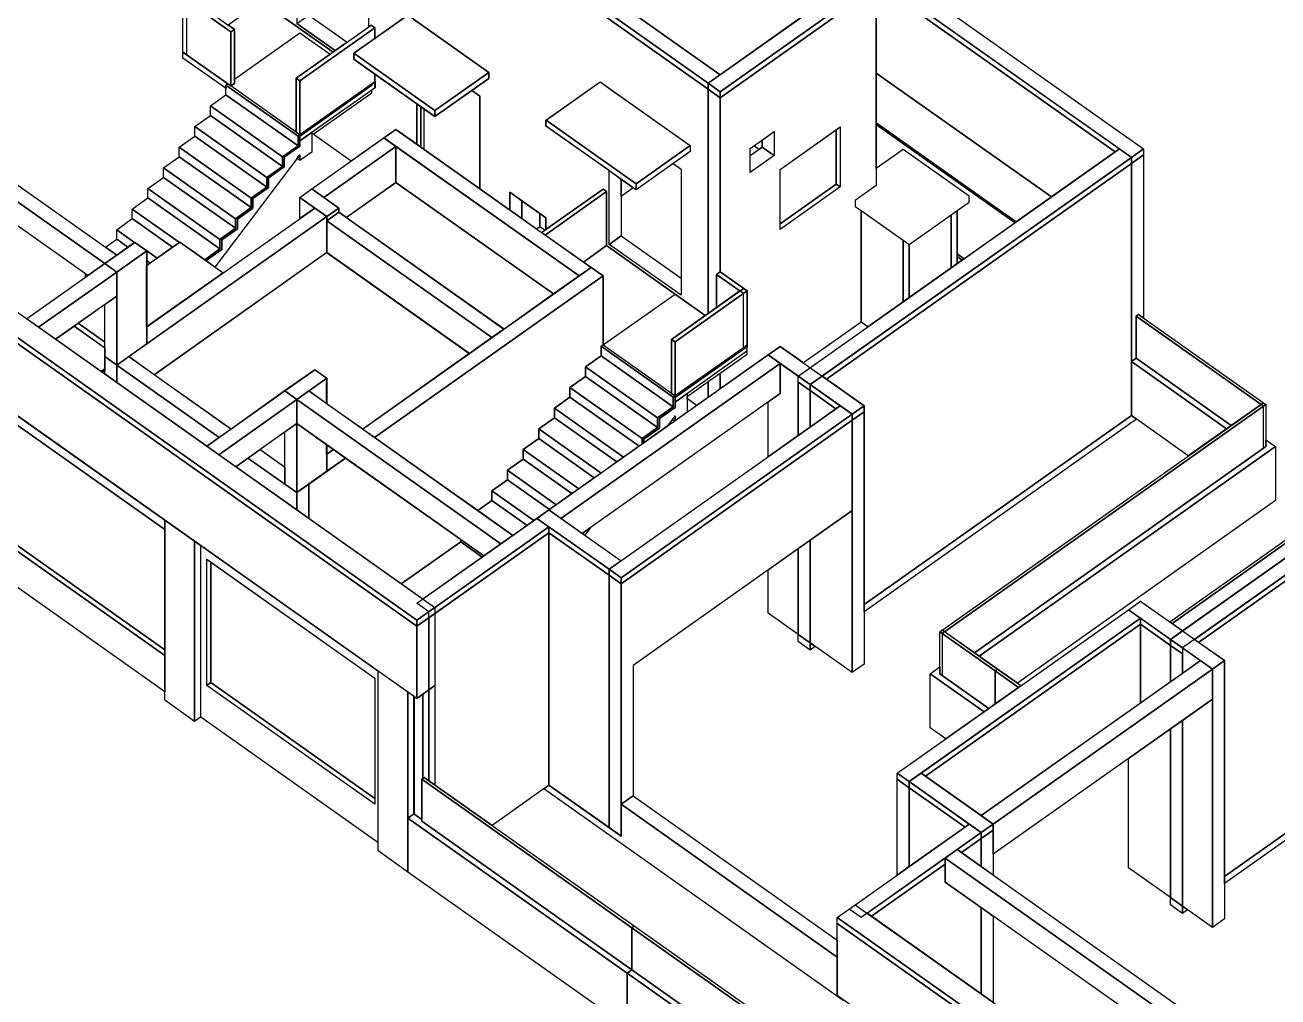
# Model space of a CAD drawing. Extents: x -283 to 36275, y 16165 to 44344.
# Drawn here: x 7123 to 21879, y 27159 to 38602 of the extents above; entities that cross this region are included whole.
import ezdxf

# ---------------------------------------------------------------- set-up
doc = ezdxf.new("R2010")
doc.units = 0
doc.header["$LTSCALE"] = 1000
doc.header["$MEASUREMENT"] = 0
doc.layers.add('AE-FLOR', color=151, linetype='CONTINUOUS')

msp = doc.modelspace()

# ---------------------------------------------------------------- linework, layer by layer
at = {"layer": 'AE-FLOR', "linetype": 'Continuous'}
for points in [[(11770, 40518.1318), (10645, 41313.6269), (11705, 42060.0735), (13365, 40885.0736), (13790, 41185.0736), (15555, 42435.0736), (16895, 41488.627), (15205, 40292.1803), (15205, 40221.4697), (15275, 40171.4697), (15275, 39833.0633), (15205, 39783.0634), (15205, 39585.0746), (16365, 38763.627), (15310, 38017.1804)], [(11770, 40518.1318), (10645, 41313.6269), (11705, 42060.0735), (13365, 40885.0736), (13790, 41185.0736), (15555, 42435.0736), (16895, 41488.627), (15205, 40292.1803), (15205, 40221.4697), (15275, 40171.4697), (15275, 39833.0633), (15205, 39783.0634), (15205, 39585.0746), (16365, 38763.627), (15310, 38017.1804)], [(11770, 40518.1318), (10645, 41313.6269), (11705, 42060.0735), (13365, 40885.0736), (13790, 41185.0736), (15555, 42435.0736), (16895, 41488.627), (15205, 40292.1803), (15205, 40221.4697), (15275, 40171.4697), (15275, 39833.0633), (15205, 39783.0634), (15205, 39585.0746), (16365, 38763.627), (15310, 38017.1804)], [(11770, 40518.1318), (10645, 41313.6269), (11705, 42060.0735), (13365, 40885.0736), (13790, 41185.0736), (15555, 42435.0736), (16895, 41488.627), (15205, 40292.1803), (15205, 40221.4697), (15275, 40171.4697), (15275, 39833.0633), (15205, 39783.0634), (15205, 39585.0746), (16365, 38763.627), (15310, 38017.1804)], [(11770, 40518.1318), (10645, 41313.6269), (11705, 42060.0735), (13365, 40885.0736), (13790, 41185.0736), (15555, 42435.0736), (16895, 41488.627), (15205, 40292.1803), (15205, 40221.4697), (15275, 40171.4697), (15275, 39833.0633), (15205, 39783.0634), (15205, 39585.0746), (16365, 38763.627), (15310, 38017.1804)], [(10005.561, 41567.1803), (10146.9823, 41667.1803), (15308.8617, 38017.1804), (15167.4403, 37917.1804)], [(10005.561, 41496.4696), (10005.561, 41567.1803), (15167.4403, 37917.1804), (15167.4403, 37846.4697)], [(16122.0347, 39893.6521), (16263.456, 39993.6521), (20293.9646, 37143.6522), (20152.5433, 37043.6522)], [(17147.3393, 39097.9416), (17147.3393, 39117.1804), (16122.0347, 39842.1803), (16122.0347, 39893.6521), (20011.1219, 37143.6522), (19961.1219, 37108.2968)], [(10005.561, 38809.4639), (10005.561, 39712.5861), (10323.759, 39487.5862), (10323.759, 38619.8546), (10775.5964, 38300.3573), (10750.5714, 38282.6619)], [(15167.4403, 37917.1804), (17005.918, 39217.1804), (17147.3393, 39117.1804), (15308.8617, 37817.1804)], [(15308.8617, 37817.1804), (17147.3393, 39117.1804), (17147.3393, 39046.4697), (15308.8617, 37746.4697)], [(3535.5339, 38993.6522), (3676.9552, 39093.6522), (8202.4442, 35893.6482), (8061.0229, 35793.6482)], [(3535.5339, 38710.8095), (3535.5339, 38993.6522), (8061.0229, 35793.6482), (7861.0173, 35652.2308)], [(15308.8617, 34503.3977), (15627.0599, 34728.3978), (15627.0599, 35470.86), (15308.8617, 35695.8601), (15308.8617, 37746.4697), (17147.3393, 39046.4697), (17147.3393, 36713.0242), (16899.8521, 36538.0243), (16899.8521, 36467.3066), (16970.5627, 36417.3066), (16970.5627, 35103.0932), (16292.1355, 34623.3727), (16015.9681, 34818.6525), (15621.3026, 34539.5812), (15308.8617, 34318.6521)], [(17147.3393, 38037.2814), (17147.3393, 39097.9416), (19961.1219, 37108.2968), (19211.1219, 36577.9667)], [(8980.2561, 38920.86), (9022.6825, 38950.86), (9588.368, 38550.86), (9545.9415, 38520.86)], [(8980.2561, 38284.4639), (8980.2561, 38920.86), (9545.9415, 38520.86), (9545.9415, 37884.4639)], [(8980.2561, 38284.4639), (8980.2561, 38920.86), (9022.6825, 38890.86), (9022.6825, 38254.4639)], [(9545, 37884.4639), (9590, 37914.4639), (9590, 38550.86), (9515, 38602.6619), (9905, 38879.4639), (10750, 38282.6619), (10315, 37975.86), (10315, 37339.4639)], [(9545, 37884.4639), (9590, 37914.4639), (9590, 38550.86), (9515, 38602.6619), (9905, 38879.4639), (10750, 38282.6619), (10315, 37975.86), (10315, 37339.4639)], [(9545, 37884.4639), (9590, 37914.4639), (9590, 38550.86), (9515, 38602.6619), (9905, 38879.4639), (10750, 38282.6619), (10315, 37975.86), (10315, 37339.4639)], [(9545, 37884.4639), (9590, 37914.4639), (9590, 38550.86), (9515, 38602.6619), (9905, 38879.4639), (10750, 38282.6619), (10315, 37975.86), (10315, 37339.4639)], [(9545, 37884.4639), (9590, 37914.4639), (9590, 38550.86), (9515, 38602.6619), (9905, 38879.4639), (10750, 38282.6619), (10315, 37975.86), (10315, 37339.4639)], [(10323.759, 38619.8546), (10465.1803, 38719.8546), (10917.0178, 38400.3573), (10775.5964, 38300.3573)], [(10995, 38270.1241), (11630, 38720.1241), (12585, 38045.1241), (11950, 37595.1241)], [(10995, 38270.1241), (11630, 38720.1241), (12585, 38045.1241), (11950, 37595.1241)], [(10995, 38270.1241), (11630, 38720.1241), (12585, 38045.1241), (11950, 37595.1241)], [(10995, 38270.1241), (11630, 38720.1241), (12585, 38045.1241), (11950, 37595.1241)], [(10995, 38270.1241), (11630, 38720.1241), (12585, 38045.1241), (11950, 37595.1241)], [(9545.9415, 38520.86), (9588.368, 38550.86), (9588.368, 37914.4639), (9545.9415, 37884.4639)], [(10316.6879, 37975.86), (11200.5714, 38600.86), (11242.9978, 38570.86), (10359.1143, 37945.86)], [(10359.1143, 37945.86), (11242.9978, 38570.86), (11242.9978, 38445.1241), (10995.5104, 38270.1241), (10995.5104, 38199.4134), (11242.9978, 38024.4133), (11242.9978, 37934.4639), (10359.1143, 37309.4639)], [(2262.7416, 38293.6522), (2474.8737, 38443.6522), (11950.1045, 31743.6522), (11737.9725, 31593.6522)], [(9489.373, 37894.4639), (9510.5862, 37909.4639), (9545.9415, 37884.4639), (9588.368, 37914.4639), (9588.368, 37964.4639), (10359.1143, 38509.4639), (10715.2161, 38257.6619), (10316.6879, 37975.86), (10316.6879, 37339.4639), (10359.1143, 37309.4639), (10337.9011, 37294.4639)], [(2262.7416, 38222.9415), (2262.7416, 38293.6522), (11737.9725, 31593.6522), (11737.9725, 31522.9415)], [(2262.7416, 37374.4134), (2262.7416, 38222.9415), (11737.9725, 31522.9415), (11737.9725, 30674.4134)], [(8980, 38213.7532), (8980, 38284.4639), (9510, 37909.4639), (9490, 37894.4639), (9490, 37853.7532)], [(8980, 38213.7532), (8980, 38284.4639), (9510, 37909.4639), (9490, 37894.4639), (9490, 37853.7532)], [(8980, 38213.7532), (8980, 38284.4639), (9510, 37909.4639), (9490, 37894.4639), (9490, 37853.7532)], [(8980, 38213.7532), (8980, 38284.4639), (9510, 37909.4639), (9490, 37894.4639), (9490, 37853.7532)], [(8980, 38213.7532), (8980, 38284.4639), (9510, 37909.4639), (9490, 37894.4639), (9490, 37853.7532)], [(10995, 38199.4134), (10995, 38270.1241), (11950, 37595.1241), (11950, 37524.4134)], [(10995, 38199.4134), (10995, 38270.1241), (11950, 37595.1241), (11950, 37524.4134)], [(10995, 38199.4134), (10995, 38270.1241), (11950, 37595.1241), (11950, 37524.4134)], [(10995, 38199.4134), (10995, 38270.1241), (11950, 37595.1241), (11950, 37524.4134)], [(10995, 38199.4134), (10995, 38270.1241), (11950, 37595.1241), (11950, 37524.4134)], [(10316.6879, 37339.4639), (10316.6879, 37975.86), (10359.1143, 37945.86), (10359.1143, 37309.4639)], [(10360, 37309.4639), (11245, 37934.4639), (11245, 37863.7532), (10360, 37238.7532)], [(10360, 37309.4639), (11245, 37934.4639), (11245, 37863.7532), (10360, 37238.7532)], [(10360, 37309.4639), (11245, 37934.4639), (11245, 37863.7532), (10360, 37238.7532)], [(10360, 37309.4639), (11245, 37934.4639), (11245, 37863.7532), (10360, 37238.7532)], [(10360, 37309.4639), (11245, 37934.4639), (11245, 37863.7532), (10360, 37238.7532)], [(10517.9993, 37315.7465), (11207.6425, 37803.3978), (11207.6425, 37838.7532), (11242.9978, 37863.7532), (11242.9978, 38024.4133), (11737.9725, 37674.4134), (11737.9725, 37197.6367), (11490.4851, 37372.6367), (10964.016, 37000.3668)], [(11950, 37595.1241), (12585, 38045.1241), (12585, 37974.4134), (11950, 37524.4134)], [(11950, 37595.1241), (12585, 38045.1241), (12585, 37974.4134), (11950, 37524.4134)], [(11950, 37595.1241), (12585, 38045.1241), (12585, 37974.4134), (11950, 37524.4134)], [(11950, 37595.1241), (12585, 38045.1241), (12585, 37974.4134), (11950, 37524.4134)], [(11950, 37595.1241), (12585, 38045.1241), (12585, 37974.4134), (11950, 37524.4134)], [(14000.7142, 36019.8546), (14000.7142, 36887.5862), (13576.4185, 37187.6085), (13258.252, 37412.5862), (13258.252, 37483.2969), (13428.0583, 37603.368), (13710.5924, 37803.1498), (13894.6481, 37933.2969), (14063.8487, 37813.654), (14354.2675, 37608.2969), (14945.6659, 37190.1151), (14955.3083, 37183.2969), (14955.3083, 37112.5862), (14908.2192, 37079.2892), (14755.3083, 36971.1649), (14849.2423, 36904.7435), (14849.2423, 35419.8546)], [(13260, 37483.2969), (13895, 37933.2969), (14955, 37183.2969), (14320, 36733.2969)], [(13260, 37483.2969), (13895, 37933.2969), (14955, 37183.2969), (14320, 36733.2969)], [(13260, 37483.2969), (13895, 37933.2969), (14955, 37183.2969), (14320, 36733.2969)], [(13260, 37483.2969), (13895, 37933.2969), (14955, 37183.2969), (14320, 36733.2969)], [(13260, 37483.2969), (13895, 37933.2969), (14955, 37183.2969), (14320, 36733.2969)], [(18415.6106, 36553.582), (17147.3393, 37450.3853), (17147.3393, 38037.2814), (19211.1219, 36577.9667), (18796.1237, 36284.5187)], [(9238.5047, 35838.2506), (9418.6623, 35965.6413), (9418.6623, 36078.7784), (9602.5101, 36208.7784), (9602.5101, 36321.9155), (9786.3579, 36451.9155), (9786.3579, 36565.0526), (9970.2056, 36695.0526), (9970.2056, 36808.1897), (10154.0534, 36938.1897), (10154.0534, 37051.3268), (10337.9011, 37181.3268), (10337.9011, 37294.4639), (11207.6425, 37909.4639), (11207.6425, 37888.2506), (10359.1143, 37288.2506), (10359.1143, 37175.1136), (10175.2666, 37045.1136), (10175.2666, 36931.9765), (9991.4188, 36801.9765), (9991.4188, 36688.8394), (9807.5711, 36558.8394), (9807.5711, 36445.7023), (9623.7233, 36315.7023), (9623.7233, 36202.5652), (9439.8755, 36072.5652), (9439.8755, 35959.4281), (9256.0278, 35829.4281), (9256.0278, 35825.86)], [(9305.5252, 37651.3268), (9489.373, 37781.3268), (10337.9011, 37181.3268), (10154.0534, 37051.3268)], [(9489.373, 37781.3268), (9489.373, 37894.4639), (10337.9011, 37294.4639), (10337.9011, 37181.3268)], [(11785.3487, 37164.1367), (11785.3487, 37640.9134), (11950.1045, 37524.4134), (12386.5006, 37832.992), (12480.4346, 37766.5707), (12480.4346, 36672.6367)], [(15167.4403, 37846.4697), (15167.4403, 37917.1804), (15308.8617, 37817.1804), (15308.8617, 37746.4697)], [(15167.4403, 37846.4697), (15308.8617, 37746.4697), (15308.8617, 35695.8601), (15266.4353, 35665.8601), (15266.4353, 35275.8599), (15167.4403, 35205.8599)], [(9305.5252, 37538.1897), (9305.5252, 37651.3268), (10154.0534, 37051.3268), (10154.0534, 36938.1897)], [(11737.9725, 37197.6367), (11737.9725, 37674.4134), (11785.3487, 37640.9134), (11785.3487, 37164.1367)], [(11785.3487, 37164.1367), (11785.3487, 37640.9134), (11820.704, 37615.9134), (11820.704, 37139.1367)], [(9121.6775, 37408.1897), (9305.5252, 37538.1897), (10154.0534, 36938.1897), (9970.2056, 36808.1897)], [(13260, 37412.5862), (13260, 37483.2969), (14320, 36733.2969), (14320, 36662.5862)], [(13260, 37412.5862), (13260, 37483.2969), (14320, 36733.2969), (14320, 36662.5862)], [(13260, 37412.5862), (13260, 37483.2969), (14320, 36733.2969), (14320, 36662.5862)], [(13260, 37412.5862), (13260, 37483.2969), (14320, 36733.2969), (14320, 36662.5862)], [(13260, 37412.5862), (13260, 37483.2969), (14320, 36733.2969), (14320, 36662.5862)], [(9121.6775, 37295.0526), (9121.6775, 37408.1897), (9970.2056, 36808.1897), (9970.2056, 36695.0526)], [(9256.0278, 35825.86), (9256.0278, 35829.4281), (9439.8755, 35959.4281), (9439.8755, 36072.5652), (9623.7233, 36202.5652), (9623.7233, 36315.7023), (9807.5711, 36445.7023), (9807.5711, 36558.8394), (9991.4188, 36688.8394), (9991.4188, 36801.9765), (10175.2666, 36931.9765), (10175.2666, 37045.1136), (10359.1143, 37175.1136), (10359.1143, 37238.7532), (10500.5357, 37338.7532), (10500.5357, 37105.4079), (10359.1143, 37005.4079), (10359.1143, 37075.4811), (9359.103, 35752.9747)], [(9256.0278, 35825.86), (9256.0278, 35829.4281), (9439.8755, 35959.4281), (9439.8755, 36072.5652), (9623.7233, 36202.5652), (9623.7233, 36315.7023), (9807.5711, 36445.7023), (9807.5711, 36558.8394), (9991.4188, 36688.8394), (9991.4188, 36801.9765), (10175.2666, 36931.9765), (10175.2666, 37045.1136), (10359.1143, 37175.1136), (10359.1143, 37238.7532), (10500.5357, 37338.7532), (10500.5357, 37105.4079), (10359.1143, 37005.4079), (10359.1143, 37075.4811), (9359.103, 35752.9747)], [(9256.0278, 35825.86), (9256.0278, 35829.4281), (9439.8755, 35959.4281), (9439.8755, 36072.5652), (9623.7233, 36202.5652), (9623.7233, 36315.7023), (9807.5711, 36445.7023), (9807.5711, 36558.8394), (9991.4188, 36688.8394), (9991.4188, 36801.9765), (10175.2666, 36931.9765), (10175.2666, 37045.1136), (10359.1143, 37175.1136), (10359.1143, 37238.7532), (10500.5357, 37338.7532), (10500.5357, 37105.4079), (10359.1143, 37005.4079), (10359.1143, 37075.4811), (9359.103, 35752.9747)], [(9256.0278, 35825.86), (9256.0278, 35829.4281), (9439.8755, 35959.4281), (9439.8755, 36072.5652), (9623.7233, 36202.5652), (9623.7233, 36315.7023), (9807.5711, 36445.7023), (9807.5711, 36558.8394), (9991.4188, 36688.8394), (9991.4188, 36801.9765), (10175.2666, 36931.9765), (10175.2666, 37045.1136), (10359.1143, 37175.1136), (10359.1143, 37238.7532), (10500.5357, 37338.7532), (10500.5357, 37105.4079), (10359.1143, 37005.4079), (10359.1143, 37075.4811), (9359.103, 35752.9747)], [(9256.0278, 35825.86), (9256.0278, 35829.4281), (9439.8755, 35959.4281), (9439.8755, 36072.5652), (9623.7233, 36202.5652), (9623.7233, 36315.7023), (9807.5711, 36445.7023), (9807.5711, 36558.8394), (9991.4188, 36688.8394), (9991.4188, 36801.9765), (10175.2666, 36931.9765), (10175.2666, 37045.1136), (10359.1143, 37175.1136), (10359.1143, 37238.7532), (10500.5357, 37338.7532), (10500.5357, 37105.4079), (10359.1143, 37005.4079), (10359.1143, 37075.4811), (9359.103, 35752.9747)], [(11349.0638, 37272.6367), (11490.4851, 37372.6367), (13788.5822, 35747.6367), (13647.1608, 35647.6367)], [(15662.4151, 37147.9416), (15945.2578, 37347.9416), (15945.2578, 37065.1342), (15662.4151, 36865.1342)], [(15803.8364, 37165.1342), (15803.8364, 37247.9416), (15945.2578, 37347.9416), (15945.2578, 37065.1342)], [(16015.9685, 36902.9668), (16723.0752, 37402.9668), (16723.0752, 36695.8954), (16015.9685, 36195.8954)], [(16015.9685, 36902.9668), (16675.6991, 37369.4668), (16675.6991, 36729.3954), (16015.9685, 36262.8954)], [(16675.6991, 36729.3954), (16675.6991, 37369.4668), (16723.0752, 37402.9668), (16723.0752, 36695.8954)], [(17147.3393, 37431.3853), (17147.3393, 37450.3853), (18796.1237, 36284.5187), (18782.6887, 36275.0187)], [(18101.9335, 35907.8925), (18101.9335, 36417.3066), (18243.3549, 36517.3066), (18243.3549, 36588.0244), (17465.5375, 37138.0243), (17147.3393, 36913.0242), (17147.3393, 37431.3853), (18782.6887, 36275.0187), (18182.7137, 35850.7723)], [(8937.8297, 37165.0526), (9121.6775, 37295.0526), (9970.2056, 36695.0526), (9786.3579, 36565.0526)], [(10500.5356, 36672.6367), (11349.0638, 37272.6367), (11490.4851, 37172.6367), (10641.957, 36572.6367)], [(15705.923, 37178.7063), (15803.8364, 37247.9416), (15803.8364, 37165.1342), (15764.4766, 37137.3026)], [(8753.982, 36921.9155), (8937.8297, 37051.9155), (9786.3579, 36451.9155), (9602.5101, 36321.9155)], [(8937.8297, 37051.9155), (8937.8297, 37165.0526), (9786.3579, 36565.0526), (9786.3579, 36451.9155)], [(10324.5887, 37029.8212), (10359.1143, 37075.4811), (10359.1143, 37005.4079)], [(10324.5887, 37029.8212), (10359.1143, 37075.4811), (10359.1143, 37005.4079)], [(10324.5887, 37029.8212), (10359.1143, 37075.4811), (10359.1143, 37005.4079)], [(10324.5887, 37029.8212), (10359.1143, 37075.4811), (10359.1143, 37005.4079)], [(10324.5887, 37029.8212), (10359.1143, 37075.4811), (10359.1143, 37005.4079)], [(10818.7345, 36398.1387), (10818.7337, 36447.6367), (10641.957, 36572.6367), (11490.4851, 37172.6367), (11490.4851, 36748.3726), (10906.957, 36335.7559)], [(11490.4851, 36748.3726), (11490.4851, 37172.6367), (13647.1608, 35647.6367), (13347.1608, 35435.5047)], [(14320, 36733.2969), (14955, 37183.2969), (14955, 37112.5862), (14320, 36662.5862)], [(14320, 36733.2969), (14955, 37183.2969), (14955, 37112.5862), (14320, 36662.5862)], [(14320, 36733.2969), (14955, 37183.2969), (14955, 37112.5862), (14320, 36662.5862)], [(14320, 36733.2969), (14955, 37183.2969), (14955, 37112.5862), (14320, 36662.5862)], [(14320, 36733.2969), (14955, 37183.2969), (14955, 37112.5862), (14320, 36662.5862)], [(15662.4151, 37065.1342), (15803.8364, 37165.1342), (15945.2578, 37065.1342), (15662.4151, 36865.1342)], [(16228.1006, 34468.6522), (20011.1219, 37143.6522), (20152.5433, 37043.6522), (16369.522, 34368.6522)], [(16510.9433, 34468.6522), (20152.5433, 37043.6522), (20152.5433, 36972.9415), (16560.9433, 34433.2968)], [(20152.5433, 37043.6522), (20293.9646, 37143.6522), (20293.9646, 37072.9415), (20152.5433, 36972.9415)], [(20152.5433, 36972.9415), (20293.9646, 37072.9415), (20293.9646, 35154.4639), (20237.3961, 35194.4639), (20209.1118, 35174.4639), (20209.1118, 34679.4891), (20152.5433, 34639.4891)], [(8753.982, 36808.7784), (8753.982, 36921.9155), (9602.5101, 36321.9155), (9602.5101, 36208.7784)], [(17005.9181, 34118.6522), (16560.9433, 34433.2968), (20152.5433, 36972.9415), (20152.5433, 34003.093), (17005.9181, 31778.093)], [(8570.1342, 36678.7784), (8753.982, 36808.7784), (9602.5101, 36208.7784), (9418.6623, 36078.7784)], [(10905, 36335.7559), (11490, 36748.3726), (13345, 35435.5047), (12765, 35022.888)], [(10905, 36335.7559), (11490, 36748.3726), (13345, 35435.5047), (12765, 35022.888)], [(10905, 36335.7559), (11490, 36748.3726), (13345, 35435.5047), (12765, 35022.888)], [(10905, 36335.7559), (11490, 36748.3726), (13345, 35435.5047), (12765, 35022.888)], [(10905, 36335.7559), (11490, 36748.3726), (13345, 35435.5047), (12765, 35022.888)], [(14000.7142, 36887.5862), (14142.1355, 36787.5862), (14142.1355, 36119.8546), (14000.7142, 36019.8546)], [(14142.1355, 36787.5862), (14285.7597, 36686.0286), (14142.1355, 36584.4709)], [(8570.1342, 36565.6413), (8570.1342, 36678.7784), (9418.6623, 36078.7784), (9418.6623, 35965.6413)], [(10359.1142, 36572.6367), (10500.5356, 36672.6367), (10818.7337, 36447.6367), (10677.3123, 36347.6367)], [(12833.988, 36422.6367), (12833.988, 36632.6872), (12975.4094, 36532.6872), (12975.4094, 36322.6367)], [(13206.4755, 36159.2483), (13930.0036, 36670.86), (13972.43, 36640.86), (13248.9019, 36129.2483)], [(13248.9019, 36129.2483), (13972.43, 36640.86), (13972.43, 36004.4639), (13698.9019, 35811.0503)], [(16015.9685, 36262.8954), (16675.6991, 36729.3954), (16723.0752, 36695.8954), (16015.9685, 36195.8954)], [(8944.9007, 36045.86), (8941.2106, 36043.2507), (8386.2864, 36435.6413), (8570.1342, 36565.6413), (9418.6623, 35965.6413), (9238.5047, 35838.2506)], [(8555.9971, 35047.6403), (10535.8909, 36447.6367), (10677.3123, 36347.6367), (8555.9971, 34847.6403)], [(10359.1142, 36572.6367), (10535.8909, 36447.6367), (10359.1142, 36322.6367)], [(10677.3123, 36347.6367), (10818.7337, 36447.6367), (10818.7337, 36398.1381), (10677.3132, 36298.1387), (10677.3132, 35923.3732)], [(12975.4094, 36322.6367), (12975.4094, 36532.6872), (13187.5414, 36382.6872), (13187.5414, 36228.0931), (13148.3278, 36200.3649)], [(8555.9971, 35942.5007), (8555.9971, 35943.6486), (8414.5758, 36043.6486), (8413.7641, 36043.0746), (8202.4387, 36192.5043), (8386.2864, 36322.5043), (8861.2106, 35986.6822), (8677.3628, 35856.6822)], [(8343.86, 34697.6367), (10677.3123, 36347.6367), (10677.3123, 35923.3726), (8643.86, 34485.5047)], [(8386.2864, 36322.5043), (8386.2864, 36435.6413), (8941.2106, 36043.2507), (8861.2106, 35986.6822)], [(10677.3132, 36298.1387), (10818.7345, 36398.1387), (12763.6327, 35022.888), (12622.2113, 34922.888)], [(10677.3132, 36298.1387), (10818.7345, 36398.1387), (12763.6327, 35022.888), (12622.2113, 34922.888)], [(10677.3132, 36298.1387), (10818.7345, 36398.1387), (12763.6327, 35022.888), (12622.2113, 34922.888)], [(10677.3132, 36298.1387), (10818.7345, 36398.1387), (12763.6327, 35022.888), (12622.2113, 34922.888)], [(10677.3132, 36298.1387), (10818.7345, 36398.1387), (12763.6327, 35022.888), (12622.2113, 34922.888)], [(13187.5414, 36228.0931), (13187.5414, 36382.6872), (13258.2521, 36332.6872), (13258.2521, 36195.8599), (13245.689, 36186.9765)], [(16970.5627, 35103.093), (16970.5627, 36417.3066), (17465.5374, 36067.3066), (17465.5374, 35343.6521), (17047.9491, 35048.3726)], [(17536.2481, 36017.3066), (18031.2228, 36367.3066), (18031.2228, 35743.6521), (17536.2481, 35393.6521)], [(18031.2228, 36367.3066), (18101.9335, 36417.3066), (18101.9335, 35793.6521), (18031.2228, 35743.6521)], [(8202.4387, 36079.3672), (8202.4387, 36192.5043), (8413.7641, 36043.0746), (8333.7641, 35986.5061)], [(10677.3132, 35923.3721), (10677.3132, 36298.1387), (12622.2113, 34922.888), (12357.2113, 34735.5047)], [(8061.0224, 35793.6486), (8414.5758, 36043.6486), (8555.9971, 35943.6486), (8202.4437, 35693.6486)], [(8071.1183, 35986.5097), (8202.4387, 36079.3672), (8333.7641, 35986.5061), (8202.4438, 35893.6486)], [(8555, 35770.8636), (8945, 36045.86), (9455, 35684.2484), (8555, 35047.6403)], [(8555, 35770.8636), (8945, 36045.86), (9455, 35684.2484), (8555, 35047.6403)], [(8555, 35770.8636), (8945, 36045.86), (9455, 35684.2484), (8555, 35047.6403)], [(8555, 35770.8636), (8945, 36045.86), (9455, 35684.2484), (8555, 35047.6403)], [(8555, 35770.8636), (8945, 36045.86), (9455, 35684.2484), (8555, 35047.6403)], [(13930, 34834.4639), (13930, 35647.6367), (13700, 35811.0503), (13970, 36004.4639), (15135, 35182.6619), (14735, 34900.86), (14735, 34264.4639)], [(13930, 34834.4639), (13930, 35647.6367), (13700, 35811.0503), (13970, 36004.4639), (15135, 35182.6619), (14735, 34900.86), (14735, 34264.4639)], [(13930, 34834.4639), (13930, 35647.6367), (13700, 35811.0503), (13970, 36004.4639), (15135, 35182.6619), (14735, 34900.86), (14735, 34264.4639)], [(13930, 34834.4639), (13930, 35647.6367), (13700, 35811.0503), (13970, 36004.4639), (15135, 35182.6619), (14735, 34900.86), (14735, 34264.4639)], [(13930, 34834.4639), (13930, 35647.6367), (13700, 35811.0503), (13970, 36004.4639), (15135, 35182.6619), (14735, 34900.86), (14735, 34264.4639)], [(14000.7142, 36019.8546), (14142.1355, 36119.8546), (14849.2423, 35619.8546), (14849.2423, 35419.8546)], [(17465.5374, 36067.3066), (17536.2481, 36017.3066), (17536.2481, 35393.6521), (17465.5374, 35343.6521)], [(8202.4437, 35693.6486), (8555.9971, 35943.6486), (8555.9971, 34847.6403), (8202.4437, 34597.6403)], [(8555.9971, 35829.3636), (8555.9971, 35942.5007), (8677.3628, 35856.6822), (8597.3628, 35800.1136)], [(8645, 34485.5047), (10675, 35923.3732), (10790, 35843.3727), (12355, 34735.5047), (11100, 33845.6445), (10675, 34143.6486), (10675, 34443.6486), (10535, 34543.6486), (10180, 34293.6486), (9550, 33845.6405)], [(8645, 34485.5047), (10675, 35923.3732), (10790, 35843.3727), (12355, 34735.5047), (11100, 33845.6445), (10675, 34143.6486), (10675, 34443.6486), (10535, 34543.6486), (10180, 34293.6486), (9550, 33845.6405)], [(8645, 34485.5047), (10675, 35923.3732), (10790, 35843.3727), (12355, 34735.5047), (11100, 33845.6445), (10675, 34143.6486), (10675, 34443.6486), (10535, 34543.6486), (10180, 34293.6486), (9550, 33845.6405)], [(8645, 34485.5047), (10675, 35923.3732), (10790, 35843.3727), (12355, 34735.5047), (11100, 33845.6445), (10675, 34143.6486), (10675, 34443.6486), (10535, 34543.6486), (10180, 34293.6486), (9550, 33845.6405)], [(8645, 34485.5047), (10675, 35923.3732), (10790, 35843.3727), (12355, 34735.5047), (11100, 33845.6445), (10675, 34143.6486), (10675, 34443.6486), (10535, 34543.6486), (10180, 34293.6486), (9550, 33845.6405)], [(18101.9335, 35877.3925), (18101.9335, 35907.8925), (18182.7137, 35850.7723), (18161.1469, 35835.5223)], [(18101.9335, 35877.3925), (18161.1469, 35835.5223), (18101.9335, 35793.6521)], [(7141.7785, 35143.6522), (8061.0173, 35793.6522), (8202.4386, 35693.6522), (7283.1998, 35043.6522)], [(8555.9971, 35829.3636), (8597.3628, 35800.1136), (8555.9971, 35770.8636)], [(11098.759, 33845.6445), (13788.5822, 35747.6367), (13930.0035, 35647.6367), (11240.1803, 33745.6445)], [(7283.1998, 35043.6522), (8202.4386, 35693.6522), (8202.4386, 35410.8095), (7483.1998, 34902.2308)], [(7834.7431, 35670.8095), (7861.0173, 35652.2308), (7834.7431, 35633.6522)], [(8061.0224, 34697.6331), (8061.0224, 35310.8131), (8202.4386, 35410.8095), (8202.4386, 35693.5426), (8202.4437, 35693.6486), (8202.4437, 34597.6331)], [(12004.3625, 33205.286), (11240.1803, 33745.6445), (13930.0035, 35647.6367), (13930.0035, 34834.4638), (13908.7904, 34819.4639), (13908.7904, 34706.3268), (13724.9426, 34576.3268), (13724.9426, 34463.1897), (13541.0949, 34333.1897), (13541.0949, 34220.0526), (13357.2471, 34090.0526), (13357.2471, 33976.9155), (13173.3993, 33846.9155), (13173.3993, 33733.7784), (12989.5516, 33603.7784), (12989.5516, 33490.6413), (12805.7038, 33360.6413), (12805.7038, 33247.5043), (12621.856, 33117.5043), (12621.856, 33004.3672), (12455.1804, 32886.5097)], [(15266.4353, 35665.8601), (15308.8617, 35695.8601), (15627.0599, 35470.86), (15584.6335, 35440.86)], [(15266.4353, 35665.8601), (15542.2071, 35470.86), (15266.4353, 35275.8599)], [(13908.7904, 34819.4639), (14778.5317, 35434.4639), (15134.6335, 35182.6619), (14736.1053, 34900.86), (14736.1053, 34264.4639), (14778.5317, 34234.4639), (14757.3185, 34219.4639)], [(14736.1053, 34900.86), (15584.6335, 35500.86), (15627.0599, 35470.86), (14778.5317, 34870.86)], [(14778.5317, 34870.86), (15627.0599, 35470.86), (15627.0599, 34834.4639), (14778.5317, 34234.4639)], [(15584.6335, 35440.86), (15627.0599, 35470.86), (15627.0599, 34834.4639), (15584.6335, 34804.4639)], [(7750, 35090.8347), (8060, 35310.8131), (8060, 34870.8564)], [(7750, 35090.8347), (8060, 35310.8131), (8060, 34870.8564)], [(7750, 35090.8347), (8060, 35310.8131), (8060, 34870.8564)], [(7750, 35090.8347), (8060, 35310.8131), (8060, 34870.8564)], [(7750, 35090.8347), (8060, 35310.8131), (8060, 34870.8564)], [(5303.3008, 33203.0931), (5303.3008, 35224.4134), (5366.7856, 35179.5228), (8768.1241, 32774.4133), (8768.1241, 32662.2813), (5374.0115, 35062.2813), (5374.0115, 33577.3925), (8768.1241, 31177.3924), (8768.1241, 30753.093)], [(20209.1118, 35174.4639), (20237.3961, 35194.4639), (21736.4625, 34134.4639), (21708.1782, 34114.4639)], [(20209.1118, 34679.4891), (20209.1118, 35174.4639), (21679.8939, 34134.4639), (21329.8939, 33886.9765)], [(5421.3877, 33610.8924), (5421.3877, 35028.7813), (8768.124, 32662.2814), (8768.124, 31244.3925)], [(7483.1998, 34902.2308), (7699.926, 35055.4794), (8061.0224, 34800.1457), (8061.0224, 34697.6403), (8061.0172, 34553.093), (8018.9863, 34523.3726)], [(7700, 35055.4794), (7750, 35090.8347), (8060, 34870.8564), (8060, 34800.1457)], [(7700, 35055.4794), (7750, 35090.8347), (8060, 34870.8564), (8060, 34800.1457)], [(7700, 35055.4794), (7750, 35090.8347), (8060, 34870.8564), (8060, 34800.1457)], [(7700, 35055.4794), (7750, 35090.8347), (8060, 34870.8564), (8060, 34800.1457)], [(7700, 35055.4794), (7750, 35090.8347), (8060, 34870.8564), (8060, 34800.1457)], [(14389.623, 33733.1897), (14573.4708, 33863.1897), (14573.4708, 33976.3268), (14757.3185, 34106.3268), (14757.3185, 34219.4639), (15627.0599, 34834.4639), (15627.0599, 34813.2507), (14778.5317, 34213.2507), (14778.5317, 34100.1136), (14594.684, 33970.1136), (14594.684, 33856.9765), (14410.8362, 33726.9765), (14410.8362, 33683.6522), (14389.623, 33668.6522)], [(14736.1053, 34264.4639), (14736.1053, 34900.86), (14778.5317, 34870.86), (14778.5317, 34234.4639)], [(14780, 34234.4639), (15625, 34834.4639), (15625, 34763.7532), (14780, 34163.7532)], [(14780, 34234.4639), (15625, 34834.4639), (15625, 34763.7532), (14780, 34163.7532)], [(14780, 34234.4639), (15625, 34834.4639), (15625, 34763.7532), (14780, 34163.7532)], [(14780, 34234.4639), (15625, 34834.4639), (15625, 34763.7532), (14780, 34163.7532)], [(14780, 34234.4639), (15625, 34834.4639), (15625, 34763.7532), (14780, 34163.7532)], [(8061.0172, 34493.6522), (8061.0172, 34697.6367), (8202.4386, 34597.6367), (8202.4386, 34393.6522)], [(8202.4386, 34597.6367), (8343.8651, 34697.6331), (9548.7646, 33845.6405), (9407.3432, 33745.6405)], [(13293.6075, 32893.6522), (15874.5472, 34718.6521), (16015.9685, 34618.6521), (13435.0288, 32793.6522)], [(13724.9426, 34576.3268), (13908.7904, 34706.3268), (14757.3185, 34106.3268), (14573.4708, 33976.3268)], [(13908.7904, 34706.3268), (13908.7904, 34819.4639), (14757.3185, 34219.4639), (14757.3185, 34106.3268)], [(15874.5468, 34718.6525), (16015.9681, 34818.6525), (16510.9429, 34468.6525), (16369.5215, 34368.6525)], [(20152.5433, 34639.4891), (20209.1118, 34679.4891), (21329.8939, 33886.9765), (21273.3254, 33846.9765)], [(8018.9863, 34523.3726), (8061.0172, 34553.093), (8061.0172, 34531.8798), (8033.9863, 34512.766)], [(8202.4386, 34393.6522), (8202.4386, 34597.6367), (9407.3432, 33745.6405), (9263.1044, 33643.6482)], [(10182.3427, 34293.6486), (10535.8961, 34543.6486), (10677.3175, 34443.6486), (10323.7641, 34193.6486)], [(13435.0288, 32793.6522), (16015.9685, 34618.6521), (16015.9685, 34265.0988), (13685.0288, 32616.8755)], [(13724.9426, 34463.1897), (13724.9426, 34576.3268), (14573.4708, 33976.3268), (14573.4708, 33863.1897)], [(15874.5468, 34165.0985), (16015.9685, 34265.0988), (16015.9685, 34618.6521), (16369.5215, 34368.6525), (16369.5215, 34297.9418), (16228.1006, 34397.9415), (16228.1006, 33768.6522), (15874.5468, 33518.6518)], [(20152.5433, 34003.093), (20152.5433, 34639.4891), (21273.3254, 33846.9765), (20823.3254, 33528.7784)], [(10323.7641, 34193.6486), (10677.3175, 34443.6486), (10677.3175, 34143.6486), (10465.1859, 34293.6482), (10323.7646, 34193.6482), (10323.7646, 33910.8055), (10677.3175, 33660.8059), (10677.3175, 33347.6403), (10323.7641, 33097.6403)], [(13541.0949, 34333.1897), (13724.9426, 34463.1897), (14573.4708, 33863.1897), (14389.623, 33733.1897)], [(14919.9531, 34203.093), (14919.9531, 34228.3978), (15167.4403, 34403.3977), (15167.4403, 34218.6521), (15032.6948, 34123.3726)], [(15167.4403, 34403.3977), (15308.8617, 34503.3977), (15308.8617, 34318.6521), (15167.4403, 34218.6521)], [(16228.1006, 34397.9415), (16228.1006, 34468.6522), (16369.522, 34368.6522), (16369.522, 34297.9415)], [(16228.1006, 34397.9415), (16369.522, 34297.9415), (16369.522, 33868.6522), (16228.1006, 33768.6522)], [(16369.522, 34368.6522), (16510.9433, 34468.6522), (17005.9181, 34118.6522), (16864.4967, 34018.6522)], [(9263.1044, 33643.6482), (10182.3432, 34293.6482), (10323.7646, 34193.6482), (9404.5258, 33543.6482)], [(10323.7646, 34193.6482), (10465.1859, 34293.6482), (12869.3434, 32593.6522), (12727.922, 32493.6522)], [(13541.0949, 34220.0526), (13541.0949, 34333.1897), (14389.623, 33733.1897), (14389.623, 33668.6522), (14355.2579, 33644.3524)], [(14410.8362, 33726.9765), (14594.684, 33856.9765), (14594.684, 33970.1136), (14778.5317, 34100.1136), (14778.5317, 34163.7532), (14919.9531, 34263.7532), (14919.9531, 34043.6522), (14778.5317, 33943.6522), (14778.5317, 34000.4811), (14686.1848, 33878.353), (14410.8362, 33683.6522)], [(14410.8362, 33726.9765), (14594.684, 33856.9765), (14594.684, 33970.1136), (14778.5317, 34100.1136), (14778.5317, 34163.7532), (14919.9531, 34263.7532), (14919.9531, 34043.6522), (14778.5317, 33943.6522), (14778.5317, 34000.4811), (14686.1848, 33878.353), (14410.8362, 33683.6522)], [(14410.8362, 33726.9765), (14594.684, 33856.9765), (14594.684, 33970.1136), (14778.5317, 34100.1136), (14778.5317, 34163.7532), (14919.9531, 34263.7532), (14919.9531, 34043.6522), (14778.5317, 33943.6522), (14778.5317, 34000.4811), (14686.1848, 33878.353), (14410.8362, 33683.6522)], [(14410.8362, 33726.9765), (14594.684, 33856.9765), (14594.684, 33970.1136), (14778.5317, 34100.1136), (14778.5317, 34163.7532), (14919.9531, 34263.7532), (14919.9531, 34043.6522), (14778.5317, 33943.6522), (14778.5317, 34000.4811), (14686.1848, 33878.353), (14410.8362, 33683.6522)], [(14410.8362, 33726.9765), (14594.684, 33856.9765), (14594.684, 33970.1136), (14778.5317, 34100.1136), (14778.5317, 34163.7532), (14919.9531, 34263.7532), (14919.9531, 34043.6522), (14778.5317, 33943.6522), (14778.5317, 34000.4811), (14686.1848, 33878.353), (14410.8362, 33683.6522)], [(16369.522, 34297.9415), (16369.522, 34368.6522), (16723.0754, 34118.6522), (16673.0754, 34083.2968)], [(16369.522, 34297.9415), (16673.0754, 34083.2968), (16369.522, 33868.6522)], [(9404.5258, 33543.6482), (10323.7646, 34193.6482), (10323.7646, 33910.8055), (9604.5257, 33402.2269)], [(10323.7646, 33910.8055), (10323.7646, 34193.6482), (12727.922, 32493.6522), (12527.9221, 32352.2308)], [(13357.2471, 34090.0526), (13541.0949, 34220.0526), (14355.2579, 33644.3524), (14171.4101, 33514.3524)], [(13357.2471, 33976.9155), (13357.2471, 34090.0526), (14171.4101, 33514.3524), (14091.4101, 33457.7839)], [(14000.7143, 32193.6522), (16723.0754, 34118.6522), (16864.4967, 34018.6522), (14142.1356, 32093.6522)], [(16864.4967, 34018.6522), (17005.9181, 34118.6522), (17005.9181, 34047.9415), (16864.4967, 33947.9415)], [(17896.8726, 31459.4639), (21708.1782, 34154.4639), (21736.4625, 34134.4639), (17925.1569, 31439.4639)], [(17953.4412, 31459.4639), (21736.4625, 34134.4639), (21736.4625, 33639.4891), (18303.4412, 31211.9765)], [(21708.1782, 34114.4639), (21736.4625, 34134.4639), (21736.4625, 33639.4891), (21708.1782, 33619.4891)], [(13173.3993, 33846.9155), (13357.2471, 33976.9155), (14091.4101, 33457.7839), (13907.5624, 33327.7839)], [(14142.1356, 32093.6522), (16864.4967, 34018.6522), (16864.4967, 33947.9415), (14142.1356, 32022.9415)], [(14142.1356, 32022.9415), (16864.4967, 33947.9415), (16864.4967, 32887.2813), (14283.557, 31062.2813), (14283.557, 29527.8596), (14142.1356, 29427.8596)], [(14744.0061, 33954.8212), (14778.5317, 34000.4811), (14778.5317, 33943.6522), (14769.1666, 33937.0301)], [(14744.0061, 33954.8212), (14778.5317, 34000.4811), (14778.5317, 33943.6522), (14769.1666, 33937.0301)], [(14744.0061, 33954.8212), (14778.5317, 34000.4811), (14778.5317, 33943.6522), (14769.1666, 33937.0301)], [(14744.0061, 33954.8212), (14778.5317, 34000.4811), (14778.5317, 33943.6522), (14769.1666, 33937.0301)], [(14744.0061, 33954.8212), (14778.5317, 34000.4811), (14778.5317, 33943.6522), (14769.1666, 33937.0301)], [(16864.4967, 33947.9415), (17005.9181, 34047.9415), (17005.9181, 31078.093), (16864.4967, 30978.093)], [(17005.9181, 31778.093), (20152.5433, 34003.093), (20212.5432, 33960.6666), (17005.9181, 31693.2401)], [(20612.1625, 31368.6523), (24395.1838, 34043.6523), (24536.6052, 33943.6523), (20753.5839, 31268.6523)], [(20895.0052, 31368.6523), (24536.6052, 33943.6523), (24536.6052, 33872.9416), (20945.0052, 31333.2969)], [(9890, 33604.2191), (10180, 33810.8052), (10180, 33397.6331)], [(9890, 33604.2191), (10180, 33810.8052), (10180, 33397.6331)], [(9890, 33604.2191), (10180, 33810.8052), (10180, 33397.6331)], [(9890, 33604.2191), (10180, 33810.8052), (10180, 33397.6331)], [(9890, 33604.2191), (10180, 33810.8052), (10180, 33397.6331)], [(10323.7589, 33097.6367), (10182.3427, 33197.6331), (10182.3427, 33810.8052), (10323.7641, 33910.8052), (10323.7641, 32893.6486)], [(13173.3993, 33733.7784), (13173.3993, 33846.9155), (13907.5624, 33327.7839), (13827.5624, 33271.2153)], [(21248.5583, 31118.6525), (20945.0052, 31333.2969), (24536.6052, 33872.9416), (24536.6052, 31642.1803), (24289.1179, 31467.1804), (24289.1179, 30728.0932), (21248.5583, 28578.0929)], [(10675, 33660.8059), (10755, 33604.2231), (10675, 33547.6403)], [(10675, 33660.8059), (10755, 33604.2231), (10675, 33547.6403)], [(10675, 33660.8059), (10755, 33604.2231), (10675, 33547.6403)], [(10675, 33660.8059), (10755, 33604.2231), (10675, 33547.6403)], [(10675, 33660.8059), (10755, 33604.2231), (10675, 33547.6403)], [(12989.5516, 33603.7784), (13173.3993, 33733.7784), (13827.5624, 33271.2153), (13643.7146, 33141.2153)], [(18303.4412, 31211.9765), (21736.4625, 33639.4891), (21736.4625, 33719.4891), (21849.5995, 33639.4891), (18360.0097, 31171.9765)], [(5374.0115, 33577.3924), (5421.3877, 33610.8924), (8768.124, 31244.3925), (8768.124, 31177.3925)], [(9604.5257, 33402.2269), (9748.7646, 33504.2191), (10323.7589, 33097.6367), (10323.7589, 32893.6522)], [(9748.7646, 33504.2191), (9890.1859, 33604.2191), (10182.3427, 33397.6331), (10182.3427, 33197.6331)], [(10465.1803, 32793.6522), (10465.1803, 33197.6367), (10898.759, 33504.2231), (12254.1605, 32545.8095), (12254.1605, 32518.0931), (11554.5201, 32023.3726)], [(10677.3175, 33547.6403), (10757.3376, 33604.2231), (10898.759, 33504.2231), (10677.3175, 33347.6403)], [(12989.5516, 33490.6413), (12989.5516, 33603.7784), (13643.7146, 33141.2153), (13563.7146, 33084.6468)], [(18360.0097, 31171.9765), (21849.5995, 33639.4891), (21849.5995, 33003.093), (18810.0097, 30853.7784)], [(12805.7038, 33360.6413), (12989.5516, 33490.6413), (13563.7146, 33084.6468), (13379.8668, 32954.6468)], [(12805.7038, 33247.5043), (12805.7038, 33360.6413), (13379.8668, 32954.6468), (13299.8668, 32898.0782)], [(12621.856, 33117.5043), (12805.7038, 33247.5043), (13299.8668, 32898.0782), (13116.0192, 32768.0782)], [(20604.5175, 31574.0581), (22980.9702, 33254.464), (23009.2545, 33234.464), (20632.8018, 31554.0581)], [(20632.8018, 31554.0581), (22980.9702, 33214.464), (22980.9702, 33043.6523), (20753.5839, 31468.6523)], [(10323.7589, 32893.6522), (10323.7589, 33097.6367), (10465.1803, 33197.6367), (10465.1803, 32793.6522)], [(12621.856, 33004.3672), (12621.856, 33117.5043), (13116.0192, 32768.0782), (13036.0192, 32711.5096)], [(12455.1804, 32886.5097), (12621.856, 33004.3672), (13036.0192, 32711.5096), (12869.3434, 32593.6521)], [(8770, 30653.093), (8770, 32774.4133), (9120, 32524.4133), (9120, 30403.093)], [(8770, 30653.093), (8770, 32774.4133), (9120, 32524.4133), (9120, 30403.093)], [(8770, 30653.093), (8770, 32774.4133), (9120, 32524.4133), (9120, 30403.093)], [(8770, 30653.093), (8770, 32774.4133), (9120, 32524.4133), (9120, 30403.093)], [(8770, 30653.093), (8770, 32774.4133), (9120, 32524.4133), (9120, 30403.093)], [(11737.9726, 31793.6521), (13152.1862, 32793.6521), (13293.6076, 32693.6521), (11879.394, 31693.6521)], [(13152.1862, 32793.6521), (13293.6076, 32893.6521), (14142.1356, 32293.6522), (14000.7143, 32193.6522)], [(16369.522, 31328.093), (16369.522, 32537.2813), (16864.4967, 32887.2813), (16864.4967, 30978.093)], [(11879.394, 31693.6521), (13293.6076, 32693.6521), (13293.6076, 32622.9414), (11950.1045, 31672.9413), (11879.394, 31622.9416)], [(11879.394, 29704.4638), (11879.394, 31622.9414), (13293.6076, 32622.9414), (13293.6076, 29653.093), (12622.8254, 29178.7784)], [(13293.6076, 32622.9414), (13293.6076, 32693.6521), (14000.7143, 32193.6522), (14000.7143, 32122.9415)], [(13293.6076, 29653.093), (13293.6076, 32622.9414), (14000.7143, 32122.9415), (14000.7143, 29153.093)], [(13685.0288, 32616.8755), (13786.6605, 32688.7399), (13715.8441, 32595.0858)], [(13685.0288, 32616.8755), (13786.6605, 32688.7399), (13715.8441, 32595.0858)], [(13685.0288, 32616.8755), (13786.6605, 32688.7399), (13715.8441, 32595.0858)], [(13685.0288, 32616.8755), (13786.6605, 32688.7399), (13715.8441, 32595.0858)], [(13685.0288, 32616.8755), (13786.6605, 32688.7399), (13715.8441, 32595.0858)], [(9120, 32524.4133), (9190, 32474.4133), (9190, 30453.093), (9120, 30403.093)], [(9120, 32524.4133), (9190, 32474.4133), (9190, 30453.093), (9120, 30403.093)], [(9120, 32524.4133), (9190, 32474.4133), (9190, 30453.093), (9120, 30403.093)], [(9120, 32524.4133), (9190, 32474.4133), (9190, 30453.093), (9120, 30403.093)], [(9120, 32524.4133), (9190, 32474.4133), (9190, 30453.093), (9120, 30403.093)], [(9192.3882, 30453.093), (9192.3882, 32474.4133), (11278.3532, 30999.4133), (11278.3532, 28978.093)], [(11554.5202, 32023.3726), (12254.1605, 32518.093), (12508.3236, 32338.3725), (11808.6833, 31843.6521)], [(12254.1605, 32518.093), (12254.1605, 32545.8095), (12527.9221, 32352.2308), (12508.3236, 32338.3725)], [(16228.1006, 31428.093), (16228.1006, 32437.2813), (16369.522, 32537.2813), (16369.522, 31328.093)], [(16369.5215, 32537.281), (16369.522, 31328.1039), (16369.5215, 31328.0933)], [(15874.5468, 31678.0933), (15874.5468, 32187.281), (16228.1006, 32437.2813), (16228.1006, 31428.093)], [(9263.0988, 30827.3925), (9263.0988, 32312.2813), (11242.9978, 30912.2813), (11242.9978, 29427.3924)], [(9263.0988, 32312.2813), (9310.475, 32278.7813), (9310.475, 30860.8924), (9263.0988, 30827.3924)], [(9310.475, 30860.8924), (9310.475, 32278.7813), (11242.9978, 30912.2813), (11242.9978, 29494.3924)], [(14000.7143, 32122.9415), (14000.7143, 32193.6522), (14142.1356, 32093.6522), (14142.1356, 32022.9415)], [(14000.7143, 29153.093), (14000.7143, 32122.9415), (14142.1356, 32022.9415), (14142.1356, 29053.093)], [(11737.9725, 31593.6522), (11950.1045, 31743.6522), (11950.1045, 31672.9415), (11737.9725, 31522.9415)], [(20117.1878, 31718.6523), (20258.6091, 31818.6523), (20753.5839, 31468.6523), (20612.1625, 31368.6523)], [(11737.9725, 31522.9415), (11950.1045, 31672.9415), (11950.1045, 30824.4134), (11737.9725, 30674.4134)], [(11879.3939, 29713.7532), (11879.3939, 31622.9415), (11879.394, 29704.4638)], [(17394.8267, 29793.6523), (20117.1878, 31718.6523), (20258.6091, 31618.6523), (17536.248, 29693.6523)], [(17677.6694, 29793.6523), (20258.6091, 31618.6523), (20258.6091, 31547.9416), (17727.6694, 29758.2969)], [(20258.6091, 31547.9416), (20258.6091, 31618.6523), (20612.1625, 31368.6523), (20612.1625, 31297.9416)], [(17727.6694, 29758.2969), (20258.6091, 31547.9416), (20258.6091, 30618.6521), (18384.7763, 29293.6522)], [(17896.8726, 31459.4639), (17925.1569, 31479.4639), (18575.6951, 31019.4639), (18547.4108, 30999.4639)], [(17896.8726, 30964.4891), (17896.8726, 31459.4639), (18547.4108, 30999.4639), (18547.4108, 30608.6523), (18473.7563, 30556.5707)], [(17896.8726, 30964.4891), (17896.8726, 31459.4639), (17925.1569, 31439.4639), (17925.1569, 30944.4891)], [(20258.6091, 31547.9416), (20612.1625, 31297.9416), (20612.1625, 30868.6521), (20258.6091, 30618.6521)], [(20612.1623, 31368.6525), (20753.5836, 31468.6525), (21248.5583, 31118.6525), (21107.137, 31018.6525)], [(16228.1007, 31343.2402), (16228.1007, 31428.093), (16369.522, 31328.093), (16369.522, 31243.2402)], [(16369.522, 31328.093), (16429.522, 31285.6666), (16369.522, 31243.2402)], [(20753.5839, 31197.9416), (20612.1625, 31297.9416), (20612.1623, 31368.6525), (20965.716, 31118.6521), (20753.5839, 30968.6521)], [(20612.1625, 31297.9416), (20612.1625, 31368.6523), (20753.5839, 31268.6523), (20753.5839, 31197.9416)], [(20612.1625, 31297.9416), (20753.5839, 31197.9416), (20753.5839, 30968.6521), (20612.1625, 30868.6521)], [(11280, 28878.093), (11280, 30999.4133), (11630, 30749.4133), (11630, 28628.093)], [(11280, 28878.093), (11280, 30999.4133), (11630, 30749.4133), (11630, 28628.093)], [(11280, 28878.093), (11280, 30999.4133), (11630, 30749.4133), (11630, 28628.093)], [(11280, 28878.093), (11280, 30999.4133), (11630, 30749.4133), (11630, 28628.093)], [(11280, 28878.093), (11280, 30999.4133), (11630, 30749.4133), (11630, 28628.093)], [(17783.7355, 30964.4891), (17896.8726, 31044.4891), (17896.8726, 30964.4891), (18473.7563, 30556.5707), (18417.1878, 30516.5707)], [(18384.7763, 29293.6522), (20965.716, 31118.6521), (21107.1373, 31018.6521), (18526.1977, 29193.6522)], [(18526.1977, 29193.6522), (21107.1373, 31018.6521), (21107.1373, 30665.0988), (18526.1977, 28840.0988)], [(18547.4108, 30999.4639), (18575.6951, 31019.4639), (18852.0406, 30824.0581), (18823.7563, 30804.0581)], [(18547.4108, 30999.4639), (18823.7563, 30804.0581), (18547.4108, 30608.6523)], [(21107.137, 31018.6525), (21248.5583, 31118.6525), (21248.5583, 28078.0933), (21107.137, 27978.0933)], [(9263.0988, 30827.3924), (9310.475, 30860.8924), (11242.9978, 29494.3924), (11242.9978, 29427.3924)], [(17783.7355, 30328.093), (17783.7355, 30964.4891), (18417.1878, 30516.5707), (17967.1878, 30198.3727)], [(11630, 30749.4133), (11705, 30699.4133), (11705, 29314.4891), (11630, 29264.4891)], [(11630, 30749.4133), (11705, 30699.4133), (11705, 29314.4891), (11630, 29264.4891)], [(11630, 30749.4133), (11705, 30699.4133), (11705, 29314.4891), (11630, 29264.4891)], [(11630, 30749.4133), (11705, 30699.4133), (11705, 29314.4891), (11630, 29264.4891)], [(11630, 30749.4133), (11705, 30699.4133), (11705, 29314.4891), (11630, 29264.4891)], [(11702.6173, 29314.4891), (11702.6173, 30699.4133), (11737.9725, 30674.4134), (11808.6832, 30724.4134), (11808.6832, 29734.4636), (11794.5412, 29724.4638), (11794.5412, 29249.489)], [(11822.8255, 29744.4638), (11808.6832, 29734.4636), (11808.6832, 30724.4134), (11950.1045, 30824.4134), (11950.1045, 29654.4639)], [(21248.5583, 28578.0929), (24289.1179, 30728.0932), (24289.1179, 30643.2402), (21248.5583, 28493.2399)], [(20753.5839, 28228.0931), (20753.5839, 30415.0987), (21107.137, 30665.0985), (21107.137, 27978.0933)], [(20612.1625, 28328.0931), (20612.1625, 30315.0987), (20753.5839, 30415.0987), (20753.5839, 28228.0931)], [(20117.1878, 28678.0931), (20117.1878, 29965.0987), (20612.1625, 30315.0987), (20612.1625, 28328.0931)], [(11794.5412, 29724.4638), (11822.8255, 29744.4638), (14297.6991, 27994.4639), (14269.4148, 27974.4639)], [(11794.5412, 29229.489), (11794.5412, 29724.4638), (14269.4148, 27974.4639), (14269.4148, 27479.4891)], [(17394.8267, 29722.9416), (17394.8267, 29793.6523), (17536.248, 29693.6523), (17536.248, 29622.9416)], [(17394.8267, 29722.9416), (17536.248, 29622.9416), (17536.248, 28693.6524), (17394.8267, 28593.6524)], [(17536.248, 29693.6523), (17677.6694, 29793.6523), (18526.1975, 29193.6523), (18384.7761, 29093.6523)], [(17536.248, 29622.9416), (17536.248, 29693.6523), (18243.3547, 29193.6523), (18193.3547, 29158.297)], [(13233.6076, 29610.6666), (13293.6076, 29653.093), (14142.1356, 29053.093), (14142.1356, 29427.8596), (16687.72, 27627.8597), (16687.72, 27174.4134), (16758.4306, 27124.4134), (16758.4306, 27118.2403)], [(14142.1356, 29427.8596), (14283.557, 29527.8596), (16687.72, 27827.8597), (16687.72, 27627.8597)], [(17536.248, 29622.9416), (18193.3547, 29158.297), (17536.248, 28693.6524)], [(11631.9066, 29264.4891), (11702.6173, 29314.4891), (11794.5412, 29249.489), (11794.5412, 29229.489), (12720.8511, 28574.4891), (14269.4148, 27479.4891), (14212.8464, 27439.4891)], [(11631.9066, 28628.093), (11631.9066, 29264.4891), (14212.8464, 27439.4891), (14212.8464, 26803.093)], [(16829.1412, 28193.6523), (18243.3547, 29193.6523), (18384.7761, 29093.6523), (16970.5625, 28093.6523)], [(17041.2732, 28143.6523), (18384.7761, 29093.6523), (18384.7761, 29022.9416), (18151.9334, 28858.297), (18101.9336, 28893.6522), (17960.5122, 28793.6522), (17960.5122, 28722.9418), (17091.2732, 28108.297)], [(18384.7761, 29093.6523), (18526.1975, 29193.6523), (18526.1975, 29122.9416), (18384.7761, 29022.9416)], [(18384.7761, 28693.6523), (18384.7761, 29022.9416), (18526.1975, 29122.9416), (18526.1975, 28593.6523)], [(18151.9334, 28858.297), (18384.7761, 29022.9416), (18384.7761, 28693.6523)], [(17960.5122, 28793.6522), (18101.9336, 28893.6522), (22627.4226, 25693.6482), (22486.0012, 25593.6482)], [(17960.5122, 28510.8095), (17960.5122, 28793.6522), (22485.9956, 25593.6522), (22285.9956, 25452.2308)], [(17091.2732, 28108.297), (17960.5122, 28722.9418), (17960.5122, 28510.8095), (18384.7761, 28210.8096), (18384.7761, 27193.6523)], [(16687.72, 28093.6522), (16899.852, 28243.6522), (26375.0829, 21543.6522), (26162.9508, 21393.6522)], [(18384.7761, 27193.6523), (18384.7761, 28210.8096), (18526.1975, 28110.8096), (18526.1975, 27093.6523)], [(20612.1627, 28243.2402), (20612.1627, 28328.093), (20753.5839, 28228.0931), (20753.584, 28143.2402)], [(20753.584, 28228.093), (20813.584, 28185.6666), (20753.584, 28143.2402)], [(16687.72, 28022.9415), (16687.72, 28093.6522), (26162.9508, 21393.6522), (26162.9508, 21322.9415)], [(14269.4147, 27974.464), (14297.699, 27994.464), (16758.4306, 26254.4639), (16758.4306, 26234.4642), (16744.2883, 26224.4641)], [(14269.4147, 27479.4892), (14269.4147, 27974.464), (16744.2883, 26224.4641), (16744.2883, 25729.4893)], [(16687.72, 27174.4134), (16687.72, 28022.9415), (26162.9508, 21322.9415), (26162.9508, 20474.4134)], [(14212.8461, 27439.4893), (14269.4146, 27479.4893), (15817.9785, 26384.4893), (16744.2883, 25729.4893), (16758.4306, 25739.4894), (16793.7858, 25714.4893), (16793.7858, 25614.4893)], [(14212.8461, 26803.0932), (14212.8461, 27439.4893), (16793.7858, 25614.4893), (16793.7858, 24978.0932)]]:
    msp.add_lwpolyline(points, close=True, dxfattribs=at)
msp.add_lwpolyline([(10005.561, 41496.4696), (15167.4403, 37846.4697), (15167.4403, 35205.8599), (15134.6335, 35182.6619), (13972.43, 36004.4639), (13972.43, 36640.86), (13930.0036, 36670.86), (13258.2521, 36195.8599), (13258.2521, 36332.6872), (12833.988, 36632.6872), (12833.988, 36422.6367), (12480.4346, 36672.6367), (12480.4346, 37766.5707), (12386.5006, 37832.992), (12586.5006, 37974.4134), (12586.5006, 38045.1241), (11631.9065, 38720.1241), (11242.9978, 38445.1241), (11242.9978, 38570.86), (11200.5714, 38600.86), (11172.2871, 38580.8599), (11172.2871, 39504.7435)], dxfattribs=at)

doc.saveas('drawing.dxf')
